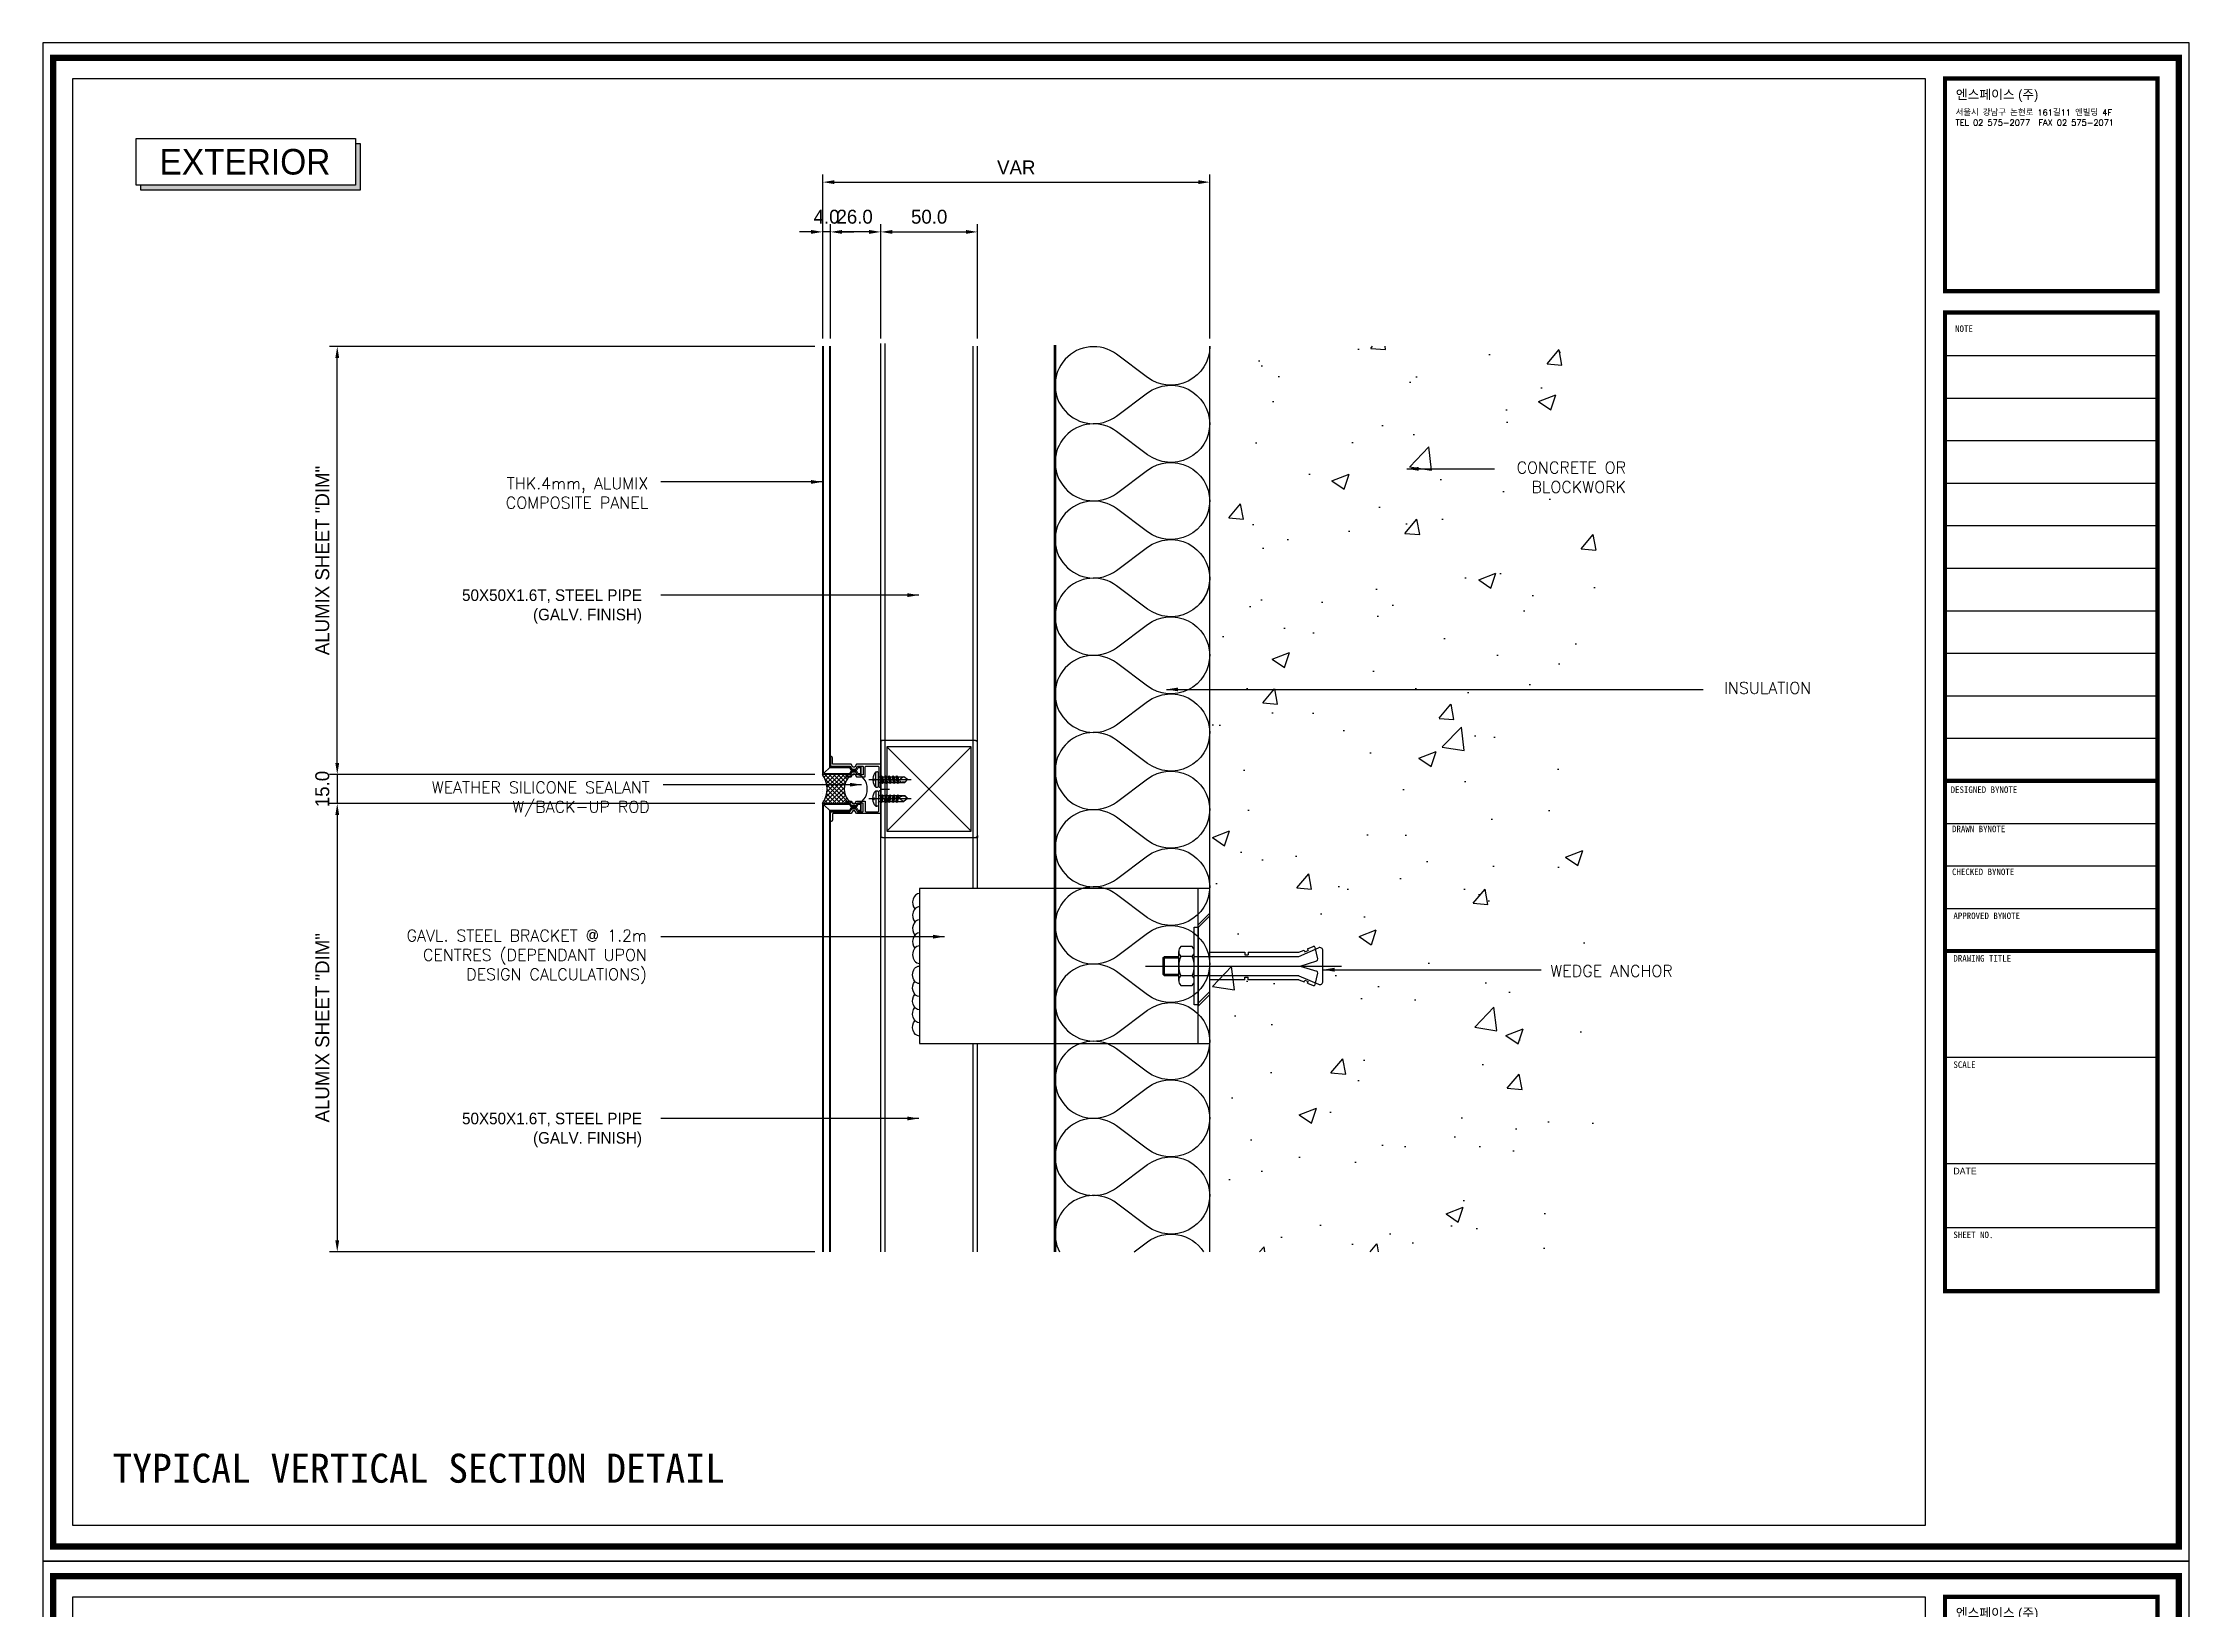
# Model space of a CAD drawing. Header units: millimetres. Extents: x 7297 to 60227, y -7497 to 19324.
# Drawn here: x 21964 to 23072, y 11190 to 11999 of the extents above; entities that cross this region are included whole.
import ezdxf

# ---------------------------------------------------------------- set-up
doc = ezdxf.new("R2010")
doc.units = ezdxf.units.MM
doc.layers.add('NS_AL_PANEL', color=32, linetype='Continuous', lineweight=9)
for name, color, linetype in [('NS_BRACKET_NUTS', 1, 'Continuous'), ('NS_CAULKING', 8, 'Continuous'), ('NS_COL_MAGENTA', 6, 'Continuous'), ('NS_COL_WHITE', 7, 'Continuous'), ('NS_CON', 8, 'Continuous'), ('NS_CON_LINE', 2, 'Continuous'), ('NS_DIM', 1, 'Continuous'), ('NS_FORM', 7, 'Continuous'), ('NS_FRAME', 253, 'Continuous'), ('NS_INSUL', 8, 'Continuous'), ('NS_PIPE_FRAME', 2, 'Continuous'), ('NS_TEXT', 2, 'Continuous'), ('NS_TEXT_TITLE', 141, 'Continuous'), ('NS_WATERPROOF', 150, 'Continuous'), ('NS_WELD', 1, 'Continuous')]:
    doc.layers.add(name, color=color, linetype=linetype)
doc.styles.add('Expo M', font='Expo M.ttf')
doc.styles.add('HGTXT', font='romans.shx', dxfattribs={"bigfont": 'whgtxt.shx'})
doc.styles.add('HY울릉도L', font='')
doc.styles.add('style1', font='simplex.shx')
doc.styles.get('HY울릉도L').set_extended_font_data('Dotum')
doc.dimstyles.new('N-SPACE', dxfattribs={"dimscale": 4, "dimtxt": 1.8, "dimasz": 1.5, "dimexe": 1, "dimexo": 1, "dimgap": 1, "dimtad": 1, "dimtoh": 1, "dimdec": 1, "dimzin": 1, "dimdsep": 46, "dimtxsty": 'Expo M', "dimcen": 2, "dimclrd": 1, "dimclre": 1, "dimclrt": 2, "dimadec": 1, "dimazin": 0, "dimtfac": 1, "dimtdec": 1, "dimtix": 1, "dimtmove": 1, "dimatfit": 3, "dimfxl": 1, "dimtolj": 1, "dimtzin": 1, "dimarcsym": 0})

# ---------------------------------------------------------------- blocks, each defined once
blk = doc.blocks.new('*D392')
at = {"layer": 'NS_DIM', "color": 1, "lineweight": -2, "transparency": 16777216}
for p, q in [((22115.7, 11626.9), (22115.7, 11632.9)), ((22362.5, 11620.9), (22111.7, 11620.9)), ((22115.7, 11620.9), (22115.7, 11605.9)), ((22362.5, 11605.9), (22111.7, 11605.9)), ((22115.7, 11599.9), (22115.7, 11593.9))]:
    blk.add_line(p, q, dxfattribs=at)
at = {"layer": 'NS_DIM', "color": 1, "transparency": 16777216}
for points in [[(22114.7, 11626.9), (22116.7, 11626.9), (22115.7, 11620.9)], [(22114.7, 11599.9), (22116.7, 11599.9), (22115.7, 11605.9)]]:
    blk.add_solid(points, dxfattribs=at)
at = {"layer": 'NS_DIM', "color": 2, "transparency": 16777216, "insert": (22108, 11613.4), "char_height": 7.2, "attachment_point": 5, "rotation": 90, "style": 'Expo M'}
blk.add_mtext('\\A1;15.0', dxfattribs=at)
blk = doc.blocks.new('*D391')
at = {"layer": 'NS_DIM', "color": 1, "lineweight": -2, "transparency": 16777216}
for p, q in [((22362.5, 11605.9), (22111.7, 11605.9)), ((22115.7, 11599.9), (22115.7, 11380.4)), ((22362.5, 11374.4), (22111.7, 11374.4))]:
    blk.add_line(p, q, dxfattribs=at)
at = {"layer": 'NS_DIM', "color": 1, "transparency": 16777216}
for points in [[(22114.7, 11599.9), (22116.7, 11599.9), (22115.7, 11605.9)], [(22114.7, 11380.4), (22116.7, 11380.4), (22115.7, 11374.4)]]:
    blk.add_solid(points, dxfattribs=at)
at = {"layer": 'NS_DIM', "color": 2, "transparency": 16777216, "insert": (22108, 11490.1), "char_height": 7.2, "attachment_point": 5, "rotation": 90, "style": 'Expo M'}
blk.add_mtext('\\A1;ALUMIX SHEET "DIM"', dxfattribs=at)
blk = doc.blocks.new('*D390')
at = {"layer": 'NS_DIM', "color": 1, "lineweight": -2, "transparency": 16777216}
for p, q in [((22362.5, 11841.9), (22111.7, 11841.9)), ((22115.7, 11626.9), (22115.7, 11835.9)), ((22362.5, 11620.9), (22111.7, 11620.9))]:
    blk.add_line(p, q, dxfattribs=at)
at = {"layer": 'NS_DIM', "color": 1, "transparency": 16777216}
for points in [[(22114.7, 11835.9), (22116.7, 11835.9), (22115.7, 11841.9)], [(22114.7, 11626.9), (22116.7, 11626.9), (22115.7, 11620.9)]]:
    blk.add_solid(points, dxfattribs=at)
at = {"layer": 'NS_DIM', "color": 2, "transparency": 16777216, "insert": (22108, 11731.4), "char_height": 7.2, "attachment_point": 5, "rotation": 90, "style": 'Expo M'}
blk.add_mtext('\\A1;ALUMIX SHEET "DIM"', dxfattribs=at)
blk = doc.blocks.new('set anchor')
for p, q in [((0, -27.2), (0, 74.1)), ((-8.9, 56.5), (-10.1, 59.4)), ((-3.7, 61.8), (-9.5, 60.5)), ((-5, 52), (-9.4, 62.2)), ((-8.9, 56.5), (-8, 56.8)), ((-7.3, 55.2), (-8, 56.8)), ((7.9, 64.5), (-7.9, 64.5)), ((0, 52.8), (-2.7, 61.3)), ((0, 52.8), (2.7, 61.3)), ((9.5, 60.5), (3.7, 61.8)), ((5, 52), (9.4, 62.2)), ((7.3, 55.2), (8, 56.8)), ((8.9, 56.5), (8, 56.8)), ((8.9, 56.5), (10.1, 59.4)), ((-8.2, 54.8), (-7.3, 55.2)), ((-7.1, 52), (-8.2, 54.8)), ((-7.1, 25.8), (-7.1, 52)), ((-5, -2), (-5, 52)), ((5, 52), (5, -2)), ((7.1, 52), (8.2, 54.8)), ((7.1, 52), (7.1, 25.8)), ((8.2, 54.8), (7.3, 55.2)), ((-7.1, 25.8), (-5.8, 25.8)), ((-7.1, 6), (-7.1, 24.2)), ((-7.1, 24.2), (-5.8, 24.2)), ((-5.8, 24.2), (-5.8, 25.8)), ((7.1, 25.8), (5.8, 25.8)), ((5.8, 24.2), (5.8, 25.8)), ((7.1, 24.2), (5.8, 24.2)), ((7.1, 24.2), (7.1, 6)), ((-20, 0), (20, 0)), ((-20, -2), (-20, 0)), ((20, 0), (20, -2)), ((20, -2), (-20, -2)), ((7.5, -2), (-7.5, -2)), ((7.5, -2), (-7.5, -2)), ((7.5, -10), (-7.5, -10)), ((-5, -3), (-5, -9)), ((-5, -17.4), (-5, -10)), ((-4.2, -18.2), (-4.2, -10)), ((4.2, -18.2), (4.2, -10)), ((5, -3), (5, -9)), ((5, -10), (5, -17.4)), ((5, -17.4), (-5, -17.4)), ((-4.2, -18.2), (-5, -17.4)), ((-4.2, -18.2), (4.2, -18.2)), ((5, -17.4), (4.2, -18.2))]:
    blk.add_line(p, q)
blk.add_lwpolyline([(5, -3, 0.202073), (-5, -3, 0.404145), (-10, -3), (-10, -9, 0.404145), (-5, -9, 0.202073), (5, -9, 0.404145), (10, -9), (10, -3, 0.404145)], format="xyb", close=True)
for centre, radius, start, end in [((-9.3, 59.7), 0.833, 102.5288, 201.8014), ((-7.9, 62.8), 1.67, 90, 203.4287), ((-3.5, 61), 0.833, 17.6501, 102.5288), ((3.5, 61), 0.833, 77.4712, 162.3499), ((7.9, 62.8), 1.67, 336.5713, 90), ((9.3, 59.7), 0.833, 338.1986, 77.4712)]:
    blk.add_arc(centre, radius, start, end)
blk = doc.blocks.new('AL-TEMPLATE')
at = {"color": 8}
for p, q in [((2716.82, 1392.97), (2800.02, 1392.97)), ((2716.82, 1376.33), (2800.02, 1376.33)), ((2716.82, 1359.69), (2800.02, 1359.69)), ((2716.82, 1343.05), (2800.02, 1343.05)), ((2716.82, 1326.41), (2800.02, 1326.41)), ((2716.82, 1309.77), (2800.02, 1309.77)), ((2716.82, 1293.13), (2800.02, 1293.13)), ((2716.82, 1276.49), (2800.02, 1276.49)), ((2716.82, 1259.85), (2800.02, 1259.85)), ((2716.82, 1243.21), (2800.02, 1243.21)), ((2716.82, 1209.93), (2800.02, 1209.93)), ((2716.82, 1193.29), (2800.02, 1193.29)), ((2716.82, 1176.65), (2800.02, 1176.65)), ((2716.82, 1118.41), (2800.02, 1118.41)), ((2716.82, 1076.81), (2800.02, 1076.81)), ((2716.82, 1051.85), (2800.02, 1051.85))]:
    blk.add_line(p, q, dxfattribs=at)
at = {"color": 7, "ltscale": 2}
blk.add_lwpolyline([(1972.34, 1515.25), (1972.34, 921.25), (2812.34, 921.25), (2812.34, 1515.25)], close=True, dxfattribs=at)
at = {"color": 8}
for points, const_width in [([(1976.34, 1509.45), (2808.34, 1509.45), (2808.34, 927.05), (1976.34, 927.05)], 2.5), ([(2716.82, 1501.32), (2800.02, 1501.32), (2800.02, 1418.12), (2716.82, 1418.12)], 1.66), ([(2716.82, 1409.8), (2800.02, 1409.8), (2800.02, 1026.89), (2716.82, 1026.89)], 1.66)]:
    blk.add_lwpolyline(points, close=True, dxfattribs=dict(at, const_width=const_width))
at = {"color": 9}
blk.add_lwpolyline([(1984.07, 1501.32), (2709.08, 1501.32), (2709.08, 935.18), (1984.07, 935.18)], close=True, dxfattribs=at)
at = {"color": 8, "const_width": 1.66}
for points in [[(2716.82, 1226.57), (2800.02, 1226.57)], [(2716.82, 1160.01), (2800.02, 1160.01)]]:
    blk.add_lwpolyline(points, dxfattribs=at)
at = {"color": 146, "true_color": 0x105689, "insert": (2721.06, 1496.93), "char_height": 3.6698, "attachment_point": 1, "style": 'HGTXT'}
blk.add_mtext('{\\fExpo M|b0|i0|c129|p18;엔스페이스 (주)}', dxfattribs=at)
at = {"insert": (2720.94, 1489.17), "char_height": 2.3487, "attachment_point": 1, "style": 'HGTXT'}
blk.add_mtext('서울시 강남구 논현로 161길11 엔빌딩 4F\\PTEL 02 575-2077  FAX 02 575-2071', dxfattribs=at)
at = {"color": 8, "attachment_point": 1}
for s, insert, char_height, width in [('NOTE', (2720.76, 1404.73), 2.556, 438.9676), ('DESIGNED BYNOTE', (2719.01, 1224.39), 2.5559, 438.9676), ('DRAWN BYNOTE', (2719.56, 1209.04), 2.5559, 438.9676), ('CHECKED BYNOTE', (2719.56, 1192.25), 2.5559, 438.9676), ('APPROVED BYNOTE', (2720.1, 1175.04), 2.5559, 438.9676), ('DRAWING TITLE', (2720.1, 1158.4), 2.5559, 438.9675), ('SCALE', (2720.1, 1116.8), 2.556, 438.9675), ('{\\fﾱﾼﾸﾲ|b0|i0|c129|p49;DATE}', (2720.1, 1075.2), 2.5559, 438.9675), ('SHEET NO.', (2720.1, 1050.24), 2.556, 438.9675)]:
    blk.add_mtext(s, dxfattribs=dict(at, insert=insert, char_height=char_height, width=width))
blk = doc.blocks.new('*D368')
at = {"layer": 'NS_DIM', "color": 1, "lineweight": -2, "transparency": 16777216}
for p, q in [((22370.5, 11846), (22370.5, 11905.1)), ((22390.5, 11901.1), (22376.5, 11901.1)), ((22396.5, 11846), (22396.5, 11905.1))]:
    blk.add_line(p, q, dxfattribs=at)
at = {"layer": 'NS_DIM', "color": 1, "transparency": 16777216}
for points in [[(22376.5, 11902.1), (22376.5, 11900.1), (22370.5, 11901.1)], [(22390.5, 11902.1), (22390.5, 11900.1), (22396.5, 11901.1)]]:
    blk.add_solid(points, dxfattribs=at)
at = {"layer": 'NS_DIM', "color": 2, "transparency": 16777216, "insert": (22383, 11908.9), "char_height": 7.2, "attachment_point": 5, "style": 'Expo M'}
blk.add_mtext('\\A1;26.0', dxfattribs=at)
blk = doc.blocks.new('*D367')
at = {"layer": 'NS_DIM', "color": 1, "lineweight": -2, "transparency": 16777216}
for p, q in [((22360.5, 11901.1), (22354.5, 11901.1)), ((22366.5, 11846), (22366.5, 11905.1)), ((22370.5, 11901.1), (22366.5, 11901.1)), ((22370.5, 11846), (22370.5, 11905.1)), ((22376.5, 11901.1), (22382.5, 11901.1))]:
    blk.add_line(p, q, dxfattribs=at)
at = {"layer": 'NS_DIM', "color": 1, "transparency": 16777216}
for points in [[(22360.5, 11902.1), (22360.5, 11900.1), (22366.5, 11901.1)], [(22376.5, 11902.1), (22376.5, 11900.1), (22370.5, 11901.1)]]:
    blk.add_solid(points, dxfattribs=at)
at = {"layer": 'NS_DIM', "color": 2, "transparency": 16777216, "insert": (22368.5, 11908.9), "char_height": 7.2, "attachment_point": 5, "style": 'Expo M'}
blk.add_mtext('\\A1;4.0', dxfattribs=at)
blk = doc.blocks.new('*D366')
at = {"layer": 'NS_DIM', "color": 1, "lineweight": -2, "transparency": 16777216}
for p, q in [((22366.5, 11846), (22366.5, 11930.8)), ((22566.5, 11846), (22566.5, 11930.8)), ((22372.5, 11926.8), (22560.5, 11926.8))]:
    blk.add_line(p, q, dxfattribs=at)
at = {"layer": 'NS_DIM', "color": 1, "transparency": 16777216}
for points in [[(22372.5, 11927.8), (22372.5, 11925.8), (22366.5, 11926.8)], [(22560.5, 11927.8), (22560.5, 11925.8), (22566.5, 11926.8)]]:
    blk.add_solid(points, dxfattribs=at)
at = {"layer": 'NS_DIM', "color": 2, "transparency": 16777216, "insert": (22466.5, 11934.4), "char_height": 7.2, "attachment_point": 5, "style": 'Expo M'}
blk.add_mtext('\\A1;VAR', dxfattribs=at)
blk = doc.blocks.new('*D365')
at = {"layer": 'NS_DIM', "color": 1, "lineweight": -2, "transparency": 16777216}
for p, q in [((22396.5, 11846), (22396.5, 11905.1)), ((22402.5, 11901.1), (22440.5, 11901.1)), ((22446.5, 11846), (22446.5, 11905.1))]:
    blk.add_line(p, q, dxfattribs=at)
at = {"layer": 'NS_DIM', "color": 1, "transparency": 16777216}
for points in [[(22402.5, 11902.1), (22402.5, 11900.1), (22396.5, 11901.1)], [(22440.5, 11902.1), (22440.5, 11900.1), (22446.5, 11901.1)]]:
    blk.add_solid(points, dxfattribs=at)
at = {"layer": 'NS_DIM', "color": 2, "transparency": 16777216, "insert": (22421.5, 11908.9), "char_height": 7.2, "attachment_point": 5, "style": 'Expo M'}
blk.add_mtext('\\A1;50.0', dxfattribs=at)
blk = doc.blocks.new('*U98')
for p, q in [((1, 50), (0, 50)), ((0, 49), (0, 50)), ((0, 49), (0, 1)), ((49, 50), (1, 50)), ((3.2, 3.2), (46.8, 46.8)), ((46.8, 3.2), (3.2, 46.8)), ((49, 50), (50, 50)), ((50, 49), (50, 50)), ((50, 1), (50, 49)), ((0, 1), (0, 0)), ((1, 0), (0, 0)), ((50, 1), (50, 0)), ((1, 0), (49, 0)), ((49, 0), (50, 0))]:
    blk.add_line(p, q)
blk.add_lwpolyline([(3.2, 46.8), (3.2, 3.2), (46.8, 3.2), (46.8, 46.8)], close=True)
for centre, start, end in [((1, 49), 90, 180), ((49, 49), 0, 90), ((1, 1), 180, 270), ((49, 1), 270, 0)]:
    blk.add_arc(centre, 1, start, end)
blk = doc.blocks.new('피스')
for p, q in [((-4, 1.5), (-4, 1)), ((-4, 1.5), (4, 1.5)), ((-3, 0), (3, 0)), ((-0.5, 3), (-0.4, 2.3)), ((-0.4, 2.3), (0.4, 2.3)), ((0, 5), (0, -16.8)), ((0.5, 3), (0.4, 2.3)), ((4, 1.5), (4, 1)), ((2, -1.5), (-2, -2)), ((-1.5, -1.5), (-2, -2)), ((-2, -2), (-1.5, -2.5)), ((-1.5, -3.5), (-2, -4)), ((2, -3.5), (-2, -4)), ((-2, -4), (-1.5, -4.5)), ((-1.5, -5.5), (-2, -6)), ((2, -5.5), (-2, -6)), ((-2, -6), (-1.5, -6.5)), ((-1.5, -7.5), (-2, -8)), ((2, -7.5), (-2, -8)), ((-2, -8), (-1.5, -8.5)), ((-1.5, -9.5), (-2, -10)), ((2, -9.5), (-2, -10)), ((-2, -10), (-1.5, -10.5)), ((-1.5, -0.5), (-1.5, -1.5)), ((1.5, -1), (-1.5, -1.5)), ((1.5, -2), (-1.5, -2.5)), ((-1.5, -2.5), (-1.5, -3.5)), ((1.5, -3), (-1.5, -3.5)), ((1.5, -4), (-1.5, -4.5)), ((-1.5, -4.5), (-1.5, -5.5)), ((1.5, -5), (-1.5, -5.5)), ((1.5, -6), (-1.5, -6.5)), ((-1.5, -6.5), (-1.5, -7.5)), ((1.5, -7), (-1.5, -7.5)), ((1.5, -8), (-1.5, -8.5)), ((-1.5, -8.5), (-1.5, -9.5)), ((1.5, -9), (-1.5, -9.5)), ((1.5, -10), (-1.5, -10.5)), ((-1.5, -10.5), (-1.5, -13.5)), ((1.5, -0.5), (1.5, -1)), ((1.5, -1), (2, -1.5)), ((2, -1.5), (1.5, -2)), ((1.5, -2), (1.5, -3)), ((1.5, -3), (2, -3.5)), ((2, -3.5), (1.5, -4)), ((1.5, -4), (1.5, -5)), ((1.5, -5), (2, -5.5)), ((2, -5.5), (1.5, -6)), ((1.5, -6), (1.5, -7)), ((1.5, -7), (2, -7.5)), ((2, -7.5), (1.5, -8)), ((1.5, -8), (1.5, -9)), ((1.5, -9), (2, -9.5)), ((2, -9.5), (1.5, -10)), ((1.5, -10), (1.5, -13)), ((0, -15), (-1.5, -13.5)), ((-1.3, -13.5), (-1.3, -12)), ((0, -15), (-1.3, -13.5)), ((0, -15), (1.5, -13)), ((1.5, -13), (0.6, -11.5))]:
    blk.add_line(p, q)
for centre, radius, start, end in [((0, -3.1), 6.08, 94.7146, 131.1121), ((-3, 1), 1, 180, 270), ((-2, -0.5), 0.5, 0, 90), ((0, -3.1), 6.08, 48.8879, 85.2854), ((2, -0.5), 0.5, 90, 180), ((3, 1), 1, 270, 0), ((-0.3, -12), 1, 30.0863, 180)]:
    blk.add_arc(centre, radius, start, end)
blk = doc.blocks.new('N-SCREW')
blk.add_blockref('피스', (17.3, -1))
blk = doc.blocks.new('CM-01')
blk.add_line((350154.9, -506676.5, 0), (350154.9, -506672, 0))
at = {"elevation": 0}
for points in [[(350142.1, -506676.5), (350142.1, -506689), (350143.6, -506689.9), (350143.6, -506690.9), (350142.1, -506691.8), (350142.1, -506701.1, -0.414214), (350141.7, -506701.5), (350138.7, -506701.5, 0.414214), (350138.1, -506702.1), (350138.1, -506702.5), (350143.1, -506702.5), (350143.1, -506692.4), (350144.6, -506691.5), (350144.6, -506689.3), (350143.1, -506688.5), (350143.1, -506685.9, -0.414214), (350143.5, -506685.5), (350147.2, -506685.5, -0.414214), (350147.6, -506685.9), (350147.6, -506688.5), (350146.1, -506689.3), (350146.1, -506691.5), (350147.6, -506692.4), (350147.6, -506693.8, 0.414214), (350148.3, -506694.5, 0.414214), (350148.6, -506694.2), (350148.6, -506691.8), (350147.1, -506690.9), (350147.1, -506689.9), (350148.6, -506689), (350148.6, -506684.5), (350143.5, -506684.5, -0.414214), (350143.1, -506684.1), (350143.1, -506677.9, -0.414214), (350143.5, -506677.5), (350149.7, -506677.5), (350150, -506677.2), (350150.3, -506677.5), (350153.4, -506677.5, 0.414214), (350154, -506676.9), (350154, -506676.5), (350142.1, -506676.5)], [(350167.6, -506676.5), (350167.6, -506689), (350166.1, -506689.9), (350166.1, -506690.9), (350167.6, -506691.8), (350167.6, -506701.1, 0.414214), (350168, -506701.5), (350171, -506701.5, -0.414214), (350171.6, -506702.1), (350171.6, -506702.5), (350166.6, -506702.5), (350166.6, -506692.4), (350165.1, -506691.5), (350165.1, -506689.3), (350166.6, -506688.5), (350166.6, -506685.9, 0.414214), (350166.2, -506685.5), (350162.5, -506685.5, 0.414214), (350162.1, -506685.9), (350162.1, -506688.5), (350163.6, -506689.3), (350163.6, -506691.5), (350162.1, -506692.4), (350162.1, -506693.8, -0.414214), (350161.4, -506694.5, -0.414214), (350161.1, -506694.2), (350161.1, -506691.8), (350162.6, -506690.9), (350162.6, -506689.9), (350161.1, -506689), (350161.1, -506684.5), (350166.2, -506684.5, 0.414214), (350166.6, -506684.1), (350166.6, -506677.9, 0.414214), (350166.2, -506677.5), (350160, -506677.5), (350159.7, -506677.2), (350159.4, -506677.5), (350156.3, -506677.5, -0.414214), (350155.7, -506676.9), (350155.7, -506676.5), (350167.6, -506676.5)]]:
    blk.add_lwpolyline(points, format="xyb", dxfattribs=at)
at = {"rotation": 180}
blk.add_blockref('N-SCREW', (350167.3, -506678.6, 0), dxfattribs=at)
at = {"xscale": -1, "rotation": 180}
blk.add_blockref('N-SCREW', (350142.5, -506678.6, 0), dxfattribs=at)

msp = doc.modelspace()

# ---------------------------------------------------------------- hatches: boundary and pattern name
at = {"layer": 'NS_CAULKING'}
h = msp.add_hatch(dxfattribs=at)
h.set_pattern_fill('ANSI37', color=256, scale=0.5, angle=-90, style=0)
h.set_pattern_definition([(315, (-16014.6046, 37738.3551), (1.122532015, 1.122532015), []), (45, (-16014.6046, 37738.3551), (-1.122532015, 1.122532015), [])])
edge = h.paths.add_edge_path()
edge.add_ellipse((22383.6, 11613.4), major_axis=(0, 7.5), ratio=0.7930893, start_angle=0, end_angle=180, ccw=False)
edge.add_line((22383.6, 11620.9), (22366.45, 11620.9))
edge.add_arc((22355.25, 11613.4), 13.48, -33.79295, 33.79295, ccw=False)
edge.add_line((22366.45, 11605.9), (22383.6, 11605.9))
at = {"layer": 'NS_COL_MAGENTA'}
msp.add_hatch(color=256, dxfattribs=at).paths.add_polyline_path([(22127.57, 11946.75), (22125.17, 11946.75), (22125.17, 11925.22), (22014.14, 11925.22), (22014.14, 11922.66), (22127.57, 11922.66)])
at = {"layer": 'NS_CON'}
h = msp.add_hatch(dxfattribs=at)
h.set_pattern_fill('AR-CONC', color=256, scale=0.5, style=0)
h.set_pattern_definition([(50, (24675.86, -2058.44), (91.09233, -7.96954), [9.525, -104.775]), (355, (24675.86, -2058.44), (-17.6217, 95.5284), [7.62, -83.8203]), (100.45144, (24683.45, -2059.11), (73.4706, 87.5589), [8.095, -89.0451]), (46.1842, (24675.86, -2033.04), (135.5395, -21.0212), [14.2875, -157.1625]), (96.6356, (24687.16, -2034.8), (118.7021, 123.7131), [12.1425, -133.5678]), (351.1842, (24675.86, -2033.04), (118.702, 123.713), [11.43, -125.7299]), (21, (24688.56, -2039.39), (75.8072, -51.1326), [9.525, -104.775]), (326, (24688.56, -2039.39), (30.901, 92.094), [7.62, -83.82]), (71.45144, (24694.88, -2043.655), (106.7082, 40.9614), [8.095, -89.04497]), (37.5, (24675.862, -2058.443), (1.5443, 42.27752), [0, -82.804, 0, -85.09, 0, -84.1375]), (7.5, (24675.86, -2058.443), (33.40983, 50.09029), [0, -48.514, 0, -80.899, 0, -32.0675]), (327.5, (24647.54, -2058.443), (67.7953, -2.86437), [0, -31.75, 0, -99.06, 0, -131.445]), (317.5, (24634.84, -2058.443), (74.0646, 12.71325), [0, -41.275, 0, -65.786, 0, -93.345])])
h.paths.add_polyline_path([(22566.45, 11842.01), (22766.45, 11842.01), (22766.45, 11374.38), (22566.45, 11374.38)])

# ---------------------------------------------------------------- linework, layer by layer
at = {"layer": 'NS_AL_PANEL'}
for p, q in [((22366.45, 11842.01), (22366.45, 11620.9)), ((22366.95, 11842.01), (22366.95, 11621.4)), ((22369.95, 11842.01), (22369.95, 11624.4)), ((22370.45, 11842.01), (22370.45, 11624.9)), ((22370.45, 11624.9), (22366.95, 11621.4)), ((22366.45, 11374.38), (22366.45, 11605.9)), ((22366.95, 11605.9), (22366.95, 11605.9)), ((22366.95, 11374.38), (22366.95, 11605.4)), ((22370.45, 11601.9), (22366.95, 11605.4)), ((22369.95, 11605.9), (22369.95, 11605.9)), ((22369.95, 11374.38), (22369.95, 11602.4)), ((22370.45, 11605.9), (22370.45, 11605.9)), ((22370.45, 11374.38), (22370.45, 11601.9))]:
    msp.add_line(p, q, dxfattribs=at)
for points in [[(22366.45, 11620.9), (22380.6, 11620.9), (22381.33, 11622.15), (22383.78, 11622.15), (22384.52, 11620.9), (22386.45, 11620.9), (22386.45, 11624.9), (22384.52, 11624.9), (22383.78, 11623.65), (22381.33, 11623.65), (22380.6, 11624.9), (22370.45, 11624.9)], [(22366.95, 11621.4), (22380.31, 11621.4), (22381.04, 11622.65), (22384.07, 11622.65), (22384.8, 11621.4), (22385.95, 11621.4), (22385.95, 11624.4), (22384.8, 11624.4), (22384.07, 11623.15), (22381.04, 11623.15), (22380.31, 11624.4), (22369.95, 11624.4)], [(22366.45, 11605.9), (22380.6, 11605.9), (22381.33, 11604.65), (22383.78, 11604.65), (22384.52, 11605.9), (22386.45, 11605.9), (22386.45, 11601.9), (22384.52, 11601.9), (22383.78, 11603.15), (22381.33, 11603.15), (22380.6, 11601.9), (22370.45, 11601.9)], [(22366.95, 11605.4), (22380.31, 11605.4), (22381.04, 11604.15), (22384.07, 11604.15), (22384.8, 11605.4), (22385.95, 11605.4), (22385.95, 11602.4), (22384.8, 11602.4), (22384.07, 11603.65), (22381.04, 11603.65), (22380.31, 11602.4), (22369.95, 11602.4)]]:
    msp.add_lwpolyline(points, dxfattribs=at)
at = {"layer": 'NS_BRACKET_NUTS'}
for p, q in [((22560.45, 11481.99), (22560.45, 11561.99)), ((22566.45, 11549.3), (22560.45, 11543.3)), ((22566.45, 11547.89), (22560.45, 11541.89)), ((22566.45, 11508.75), (22560.45, 11502.75)), ((22566.45, 11507.34), (22560.45, 11501.34))]:
    msp.add_line(p, q, dxfattribs=at)
msp.add_lwpolyline([(22566.45, 11561.99), (22416.45, 11561.98), (22416.45, 11481.98), (22566.45, 11481.99)], close=True, dxfattribs=at)
at = {"layer": 'NS_CAULKING'}
msp.add_arc((22355.25, 11613.4), 13.48, 326.20705, 33.79295, dxfattribs=at)
at = {"layer": 'NS_CAULKING', "extrusion": (0, 0, -1)}
msp.add_ellipse((22383.6, 11613.4), major_axis=(0, 7.5), ratio=0.7930893, dxfattribs=at)
msp.add_ellipse((22383.6, 11613.4), major_axis=(0, 7.5), ratio=0.7930893, dxfattribs=at)
at = {"layer": 'NS_COL_MAGENTA'}
msp.add_lwpolyline([(22011.74, 11949.31), (22125.17, 11949.31), (22125.17, 11925.22), (22011.74, 11925.22)], close=True, dxfattribs=at)
msp.add_lwpolyline([(22125.17, 11946.75), (22127.57, 11946.75), (22127.57, 11922.66), (22014.14, 11922.66), (22014.14, 11925.22)], dxfattribs=at)
at = {"layer": 'NS_CON_LINE'}
msp.add_line((22566.45, 11374.38), (22566.45, 11842.01), dxfattribs=at)
at = {"layer": 'NS_FRAME'}
for p, q in [((22396.45, 11374.38), (22396.45, 11843.55)), ((22446.45, 11561.99), (22446.45, 11842.01)), ((22446.45, 11374.38), (22446.45, 11481.99))]:
    msp.add_line(p, q, dxfattribs=at)
at = {"layer": 'NS_FRAME', "ltscale": 8}
for p, q in [((22398.75, 11374.38), (22398.75, 11843.55)), ((22444.15, 11561.99), (22444.15, 11842.01)), ((22444.15, 11374.38), (22444.15, 11481.99))]:
    msp.add_line(p, q, dxfattribs=at)
at = {"layer": 'NS_INSUL'}
for points in [[(22566.45, 11842.01, -0.6172013), (22534.33, 11825.9), (22518.3, 11837.92, 1.9828867), (22518.25, 11805.94), (22534.38, 11817.95, -0.6112457), (22566.45, 11802.08, -0.6159255), (22534.33, 11786.05), (22518.3, 11798.07, 1.9828867), (22518.25, 11766.09), (22534.38, 11778.1, -0.6112456), (22566.45, 11762.23, -0.6159256), (22534.33, 11746.19), (22518.3, 11758.21, 1.9828867), (22518.25, 11726.24), (22534.38, 11738.25, -0.6112455), (22566.45, 11722.38, -0.6159257), (22534.33, 11706.34), (22518.3, 11718.36, 1.9828867), (22518.25, 11686.38), (22534.38, 11698.4, -0.6112457), (22566.45, 11682.53, -0.6159255), (22534.33, 11666.49), (22518.3, 11678.51, 1.9828867), (22518.25, 11646.53), (22534.38, 11658.55, -0.6112452), (22566.45, 11642.68, -0.615926), (22534.33, 11626.64), (22518.3, 11638.66, 1.9828867), (22518.25, 11606.68), (22534.38, 11618.7, -0.6112451), (22566.45, 11602.83, -0.6159262), (22534.33, 11586.79), (22518.3, 11598.81, 1.9828867), (22518.25, 11566.83), (22534.38, 11578.85, -0.611245), (22566.45, 11562.97, -0.6159262), (22534.33, 11546.94), (22518.3, 11558.96, 1.9828867), (22518.25, 11526.98), (22534.38, 11538.99, -0.6112452), (22566.45, 11523.12, -0.615926), (22534.33, 11507.09), (22518.3, 11519.1, 1.9828867), (22518.25, 11487.13), (22534.38, 11499.14, -0.6112458), (22566.45, 11483.27, -0.081167), (22565.38, 11476.88, -0.081167)], [(22566.45, 11722.45, -0.6172013), (22534.33, 11706.34), (22518.3, 11718.36, 1.9828867), (22518.25, 11686.38), (22534.38, 11698.4, -0.6112457), (22566.45, 11682.53, -0.6159255), (22534.33, 11666.49), (22518.3, 11678.51, 1.9828867), (22518.25, 11646.53), (22534.38, 11658.55, -0.6112456), (22566.45, 11642.68, -0.6159256), (22534.33, 11626.64), (22518.3, 11638.66, 1.9828867), (22518.25, 11606.68), (22534.38, 11618.7, -0.6112455), (22566.45, 11602.83, -0.6159257), (22534.33, 11586.79), (22518.3, 11598.81, 1.9828867), (22518.25, 11566.83), (22534.38, 11578.85, -0.6112457), (22566.45, 11562.97, -0.6159255), (22534.33, 11546.94), (22518.3, 11558.96, 1.9828867), (22518.25, 11526.98), (22534.38, 11538.99, -0.6112452), (22566.45, 11523.12, -0.615926), (22534.33, 11507.09), (22518.3, 11519.1, 1.9828867), (22518.25, 11487.13), (22534.38, 11499.14, -0.6112451), (22566.45, 11483.27, -0.6159262), (22534.33, 11467.23), (22518.3, 11479.25, 1.9828867), (22518.25, 11447.28), (22534.38, 11459.29, -0.611245), (22566.45, 11443.42, -0.6159262), (22534.33, 11427.38), (22518.3, 11439.4, 1.9828867), (22518.25, 11407.42), (22534.38, 11419.44, -0.6112452), (22566.45, 11403.57, -0.615926), (22534.33, 11387.53), (22518.3, 11399.55, 0.7963844), (22488.83, 11374.38, 0.7963844)], [(22527.39, 11374.38), (22534.38, 11379.59, -0.432535), (22563.22, 11374.38, -0.432535)]]:
    msp.add_lwpolyline(points, format="xyb", dxfattribs=at)
at = {"layer": 'NS_WATERPROOF', "ltscale": 25, "const_width": 1.33}
msp.add_lwpolyline([(22486.57, 11842.61), (22486.57, 11374.38)], dxfattribs=at)
at = {"layer": 'NS_WELD'}
for centre, major_axis, start_param, end_param in [((22416.45, 11554.92), (0, 4.52), 0, 2.4188584), ((22416.45, 11548.15), (0, 4.52), 0, 2.4188584), ((22416.45, 11541.38), (0, 4.52), 0, 2.4188584), ((22416.45, 11534.6), (0, 4.52), 0, 2.4188584), ((22416.45, 11527.83), (0, -4.52), 3.1415927, 6.2831853)]:
    msp.add_ellipse(centre, major_axis=major_axis, ratio=0.7728374, start_param=start_param, end_param=end_param, dxfattribs=at)
at = {"layer": 'NS_WELD', "extrusion": (0, 0, -1)}
for centre, end_param in [((22416.45, 11517.46), 6.2831853), ((22416.45, 11510.69), 5.5604511), ((22416.45, 11503.92), 5.5604511), ((22416.45, 11497.15), 5.5604511), ((22416.45, 11490.37), 5.5604511)]:
    msp.add_ellipse(centre, major_axis=(0, 4.52), ratio=0.7728374, start_param=3.1415927, end_param=end_param, dxfattribs=at)

# ---------------------------------------------------------------- block references
at = {"layer": 'NS_BRACKET_NUTS', "rotation": 270}
msp.add_blockref('set anchor', (22560.45, 11521.99), dxfattribs=at)
at = {"layer": 'NS_COL_WHITE', "rotation": 270}
msp.add_blockref('CM-01', (529072.98, 361768.27, 0), dxfattribs=at)
at = {"layer": 'NS_FORM', "xscale": 1.32, "yscale": 1.32, "zscale": 1.32}
for p in [(19360.14, 9998.55), (19360.14, 9214.47)]:
    msp.add_blockref('AL-TEMPLATE', p, dxfattribs=at)
at = {"layer": 'NS_PIPE_FRAME'}
msp.add_blockref('*U98', (22396.45, 11588.4), dxfattribs=at)

# ---------------------------------------------------------------- texts
at = {"layer": 'NS_TEXT', "char_height": 6, "style": 'style1'}
for s, insert, width, attachment_point in [('CONCRETE OR \\PBLOCKWORK', (22781.55, 11782.4), 147.6327, 3), ('\\pxqr;THK.4mm, ALUMIX \\PCOMPOSITE PANEL', (22276.33, 11774.22), 181.6972, 3), ('{\\fHY울릉도L|b0|i0|c129|p18;50X50X1.6T, STEEL PIPE \\P(GALV. FINISH)}', (22273.11, 11716.51), 168.5268, 3), ('INSULATION', (22877.16, 11668.62), 147.6327, 3), ('\\pxqr;WEATHER SILICONE SEALANT\\PW/BACK-UP ROD', (22129.51, 11617.2), 147.6327, 1), ('\\pxqr;GAVL. STEEL BRACKET @ 1.2m CENTRES (DEPENDANT UPON DESIGN CALCULATIONS)', (22128.05, 11540.73), 147.6327, 1), ('WEDGE ANCHOR', (22742.45, 11522.45), 77.3177, 1), ('{\\fHY울릉도L|b0|i0|c129|p18;50X50X1.6T, STEEL PIPE \\P(GALV. FINISH)}', (22273.11, 11446.25), 168.5268, 3)]:
    msp.add_mtext(s, dxfattribs=dict(at, insert=insert, width=width, attachment_point=attachment_point))
at = {"layer": 'NS_TEXT_TITLE', "style": 'HY울릉도L'}
msp.add_text('EXTERIOR', height=13.2, dxfattribs=at).set_placement((22023.86, 11930.72))
at = {"layer": 'NS_TEXT_TITLE'}
msp.add_text('TYPICAL VERTICAL SECTION DETAIL', height=15, dxfattribs=at).set_placement((21999.58, 11255.17))

# ---------------------------------------------------------------- dimensions: what is measured, and where the dimension line sits
at = {"layer": 'NS_DIM'}
dim = msp.add_linear_dim(base=(22566.45, 11926.76), p1=(22366.45, 11842.01), p2=(22566.45, 11842.01), text='VAR', dimstyle='N-SPACE', dxfattribs=at)
dim.commit()
dim.dimension.update_dxf_attribs({"geometry": '*D366', "text_midpoint": (22466.45, 11934.36)})
for base, p1, p2, picture, middle in [((22366.45, 11901.1), (22370.45, 11842.01), (22366.45, 11842.01), '*D367', (22368.45, 11908.88)), ((22446.45, 11901.1), (22396.45, 11842.01), (22446.45, 11842.01), '*D365', (22421.45, 11908.88))]:
    dim = msp.add_linear_dim(base=base, p1=p1, p2=p2, dimstyle='N-SPACE', dxfattribs=at)
    dim.commit()
    dim.dimension.update_dxf_attribs({"geometry": picture, "text_midpoint": middle})
dim = msp.add_linear_dim(base=(22370.45, 11901.1), p1=(22396.45, 11842.01), p2=(22370.45, 11842.01), dimstyle='N-SPACE', dxfattribs=at)
dim.commit()
dim.dimension.update_dxf_attribs({"geometry": '*D368', "text_midpoint": (22382.95, 11901.1), "dimtype": 128})
dim = msp.add_linear_dim(base=(22115.74, 11841.88), p1=(22366.45, 11620.9), p2=(22366.45, 11841.88), angle=90, text='ALUMIX SHEET "DIM"', dimstyle='N-SPACE', dxfattribs=at)
dim.commit()
dim.dimension.update_dxf_attribs({"geometry": '*D390', "text_midpoint": (22115.74, 11731.39), "dimtype": 128})
dim = msp.add_linear_dim(base=(22115.74, 11605.9), p1=(22366.45, 11620.9), p2=(22366.45, 11605.9), angle=270, dimstyle='N-SPACE', dxfattribs=at)
dim.commit()
dim.dimension.update_dxf_attribs({"geometry": '*D392', "text_midpoint": (22115.74, 11613.4), "dimtype": 128})
dim = msp.add_linear_dim(base=(22115.74, 11374.38), p1=(22366.45, 11605.9), p2=(22366.45, 11374.38), angle=270, text='ALUMIX SHEET "DIM"', dimstyle='N-SPACE', dxfattribs=at)
dim.commit()
dim.dimension.update_dxf_attribs({"geometry": '*D391', "text_midpoint": (22107.95, 11490.14)})

# ---------------------------------------------------------------- leaders
for points in [[(22668.33, 11778.74), (22713.66, 11778.74)], [(22366.45, 11771.99), (22282.92, 11771.99)], [(22416.2, 11713.52), (22282.92, 11713.52)], [(22544.08, 11664.82), (22821.32, 11664.82)], [(22386.52, 11615.63), (22284.15, 11615.63)], [(22429.48, 11537.13), (22282.92, 11537.13)], [(22624.95, 11520.08), (22737.68, 11520.08)], [(22416.2, 11443.26), (22282.92, 11443.26)]]:
    msp.add_leader(points, dimstyle='N-SPACE', dxfattribs=at)

doc.saveas('drawing.dxf')
